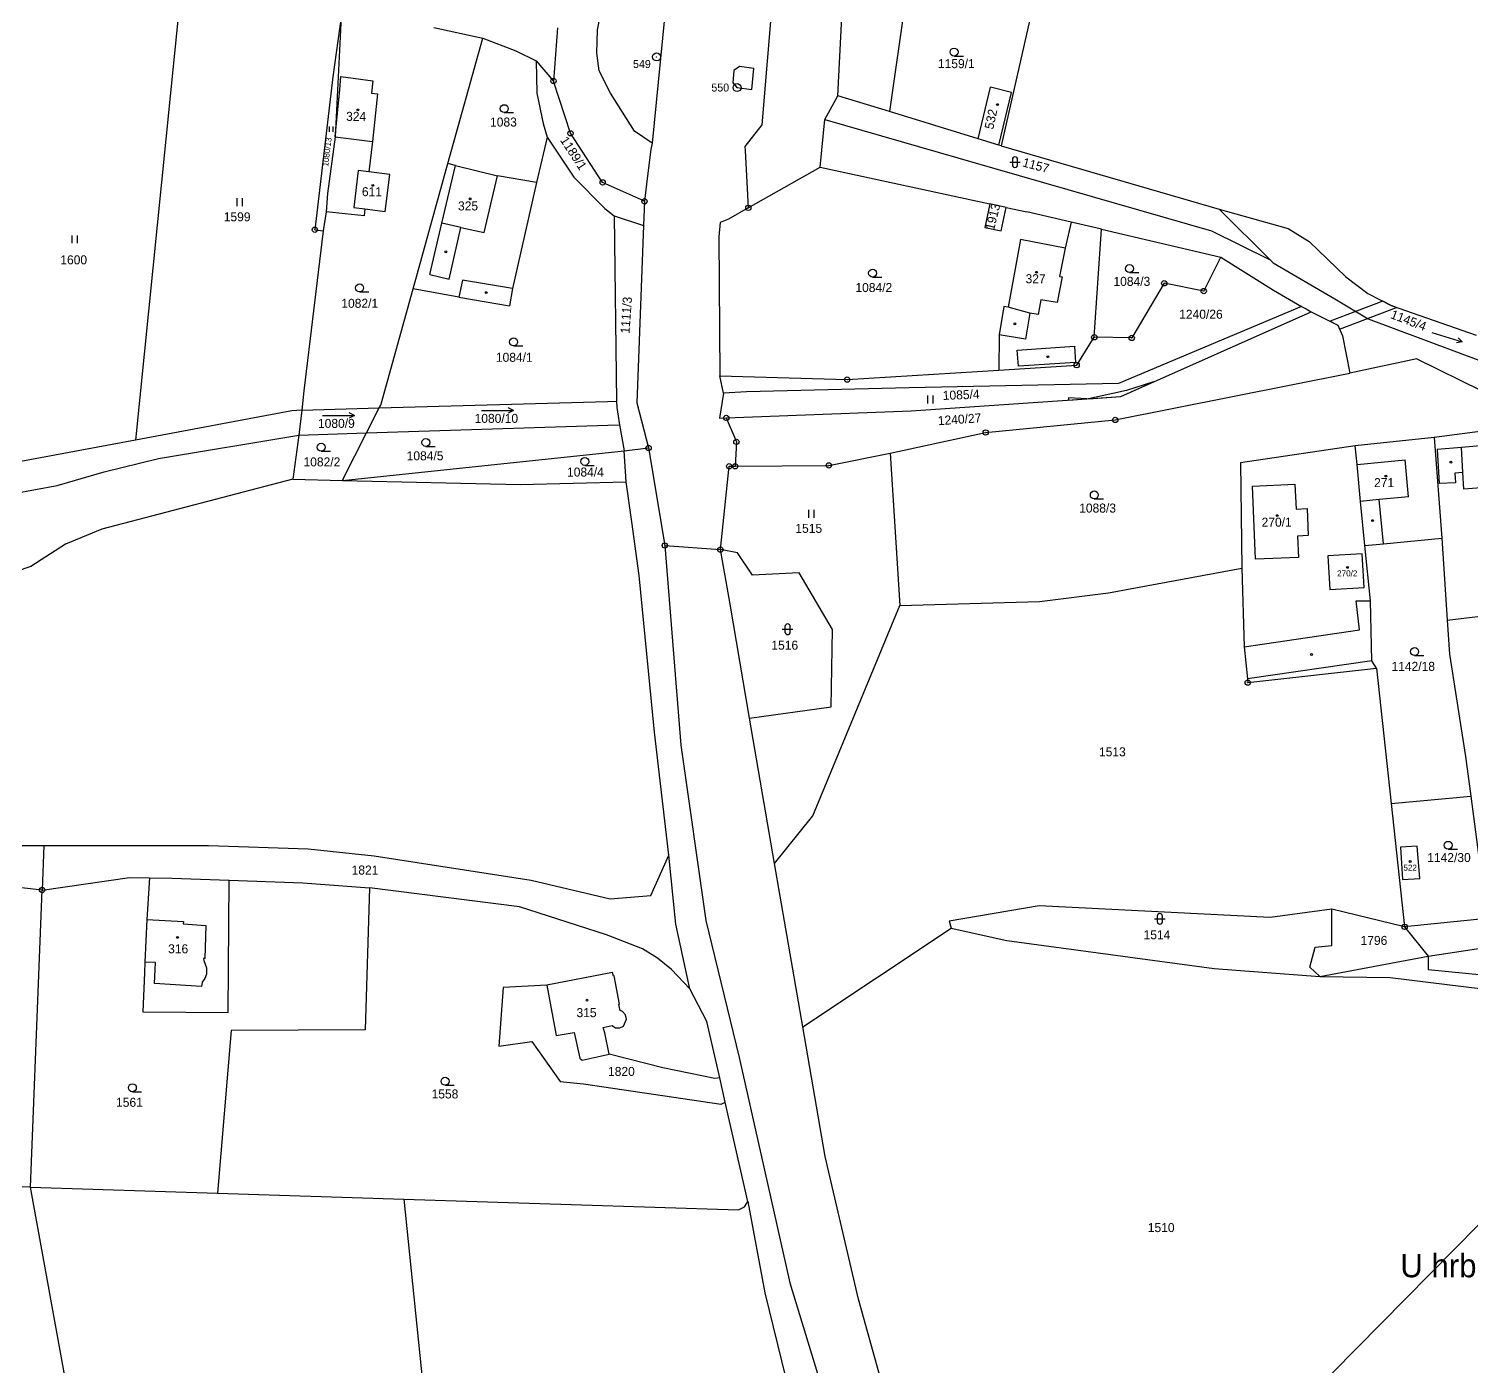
# Model space of a CAD drawing. Extents: x -820725 to -814908, y -1038210 to -1035296.
# Drawn here: x -818620.6 to -818348.2, y -1037106.1 to -1036853.6 of the extents above; entities that cross this region are included whole.
import ezdxf
from ezdxf.enums import TextEntityAlignment as Align

# ---------------------------------------------------------------- set-up
doc = ezdxf.new("R2010")
doc.units = 0
doc.header["$MEASUREMENT"] = 0
doc.linetypes.add('0_051C', pattern=[0])
for name, color, linetype in [('1009', 1, 'CONTINUOUS'), ('101', 1, 'CONTINUOUS'), ('1016', 1, 'CONTINUOUS'), ('105', 1, 'CONTINUOUS'), ('18', 1, 'CONTINUOUS'), ('21800', 1, 'CONTINUOUS'), ('21900', 1, 'CONTINUOUS'), ('23700', 1, 'CONTINUOUS'), ('304', 1, 'CONTINUOUS'), ('306', 1, 'CONTINUOUS'), ('316', 1, 'CONTINUOUS'), ('402', 1, 'CONTINUOUS'), ('404', 1, 'CONTINUOUS'), ('802', 1, 'CONTINUOUS')]:
    doc.layers.add(name, color=color, linetype=linetype)

# ---------------------------------------------------------------- blocks, each defined once
blk = doc.blocks.new('4_02$0')
at = {"layer": '404', "color": 255, "linetype": 'Continuous'}
blk.add_circle((-0.01, 0), 0.175, dxfattribs=at)
blk = doc.blocks.new('3_16$4')
at = {"layer": '316', "color": 255, "linetype": 'Continuous'}
for p, q in [((-1, 1), (1, 1)), ((-0.5, 1.5), (-0.5, 0.5)), ((0.5, 0.5), (0.5, 1.5))]:
    blk.add_line(p, q, dxfattribs=at)
for centre, start, end in [((0, 1.5), 0, 180), ((0, 0.5), 180, 359.9879)]:
    blk.add_arc(centre, 0.5, start, end, dxfattribs=at)
blk = doc.blocks.new('3_04$3')
at = {"layer": '304', "color": 255, "linetype": 'Continuous'}
blk.add_line((0.01, 0), (1.76, 0), dxfattribs=at)
blk.add_circle((0.01, 0.75), 0.75, dxfattribs=at)
blk = doc.blocks.new('3_06$2')
at = {"layer": '306', "color": 255, "linetype": 'Continuous'}
for p, q in [((-0.51, 0), (-0.51, 1.5)), ((0.49, 0), (0.49, 1.5))]:
    blk.add_line(p, q, dxfattribs=at)
blk = doc.blocks.new('8_02$6')
at = {"layer": '802', "color": 255, "linetype": 'Continuous'}
for p, q in [((3.02, -0.01), (2.04, 0.49)), ((-2.98, -0.01), (3.02, -0.01)), ((3.02, -0.01), (2.04, -0.51))]:
    blk.add_line(p, q, dxfattribs=at)
blk = doc.blocks.new('1_01$12')
at = {"layer": '101', "color": 3, "linetype": 'Continuous'}
for radius in [0.75, 0.03]:
    blk.add_circle((0, 0), radius, dxfattribs=at)
blk = doc.blocks.new('1_05$13')
at = {"layer": '105', "color": 3, "linetype": 'Continuous'}
for radius in [0.5, 0.0303]:
    blk.add_circle((0, 0), radius, dxfattribs=at)

msp = doc.modelspace()

# ---------------------------------------------------------------- linework, layer by layer
at = {"layer": '21800', "color": 255, "linetype": 'Continuous'}
for p, q in [((-818487.5, -1036861.42), (-818487.67, -1036863.78)), ((-818486.44, -1036860.68), (-818487.5, -1036861.42)), ((-818483.73, -1036861.08), (-818486.44, -1036860.68)), ((-818484.09, -1036865.01), (-818483.73, -1036861.08)), ((-818487.67, -1036863.78), (-818486.92, -1036864.64)), ((-818486.92, -1036864.64), (-818484.09, -1036865.01)), ((-818562.8, -1036873.96), (-818555.73, -1036874.86)), ((-818542.63, -1036890.26), (-818540.08, -1036879.39)), ((-818534.67, -1036892.05), (-818532.09, -1036881.35)), ((-818544.91, -1036899.99), (-818542.63, -1036890.26)), ((-818539.03, -1036891.06), (-818542.63, -1036890.26)), ((-818541.27, -1036900.83), (-818539.03, -1036891.06)), ((-818539.03, -1036891.06), (-818534.67, -1036892.05)), ((-818424.91, -1036894.96), (-818425.97, -1036900.31)), ((-818544.91, -1036899.99), (-818541.27, -1036900.83)), ((-818538.76, -1036901.03), (-818539.41, -1036904.24)), ((-818529.3, -1036902.6), (-818538.76, -1036901.03)), ((-818425.48, -1036900.41), (-818426.44, -1036905.24)), ((-818425.97, -1036900.31), (-818425.48, -1036900.41)), ((-818429.52, -1036904.73), (-818429.99, -1036907.52)), ((-818426.44, -1036905.24), (-818429.52, -1036904.73)), ((-818431.57, -1036907.24), (-818435.66, -1036906.14)), ((-818431.57, -1036907.24), (-818432.42, -1036912.19)), ((-818429.99, -1036907.52), (-818431.57, -1036907.24)), ((-818432.42, -1036912.19), (-818437.39, -1036911.35)), ((-818433.95, -1036914.23), (-818423.16, -1036913.48)), ((-818423.16, -1036913.48), (-818422.95, -1036916.55)), ((-818433.74, -1036917.3), (-818433.95, -1036914.23)), ((-818422.95, -1036916.55), (-818433.74, -1036917.3)), ((-818350.08, -1036932.61), (-818354.64, -1036933.03)), ((-818339.83, -1036931.69), (-818350.08, -1036932.61)), ((-818349.82, -1036937.38), (-818350.08, -1036932.61)), ((-818369.79, -1036935.84), (-818360.7, -1036934.96)), ((-818360.1, -1036941.92), (-818360.7, -1036934.96)), ((-818354.64, -1036933.03), (-818354.29, -1036939.45)), ((-818349.82, -1036937.38), (-818351.34, -1036937.49)), ((-818351.34, -1036937.49), (-818351.22, -1036939.3)), ((-818349.6, -1036940.47), (-818349.82, -1036937.38)), ((-818389.56, -1036939.94), (-818381.52, -1036939.54)), ((-818389, -1036953.73), (-818389.56, -1036939.94)), ((-818381.52, -1036939.54), (-818381.29, -1036944.26)), ((-818351.22, -1036939.3), (-818354.29, -1036939.45)), ((-818339.13, -1036939.67), (-818349.6, -1036940.47)), ((-818365.6, -1036942.45), (-818369.14, -1036942.86)), ((-818360.1, -1036941.92), (-818365.6, -1036942.45)), ((-818364.78, -1036950.81), (-818365.6, -1036942.45)), ((-818381.29, -1036944.26), (-818379.21, -1036944.16)), ((-818379.21, -1036944.16), (-818379.01, -1036949.25)), ((-818379.01, -1036949.25), (-818381.05, -1036949.35)), ((-818381.05, -1036949.35), (-818380.85, -1036953.43)), ((-818380.85, -1036953.43), (-818389, -1036953.73)), ((-818369.94, -1036961.6), (-818367.24, -1036961.6)), ((-818369.3, -1036967.07), (-818369.94, -1036961.6)), ((-818391.09, -1036970.29), (-818369.3, -1036967.07)), ((-818366.99, -1036972.91), (-818390.5, -1036976.33))]:
    msp.add_line(p, q, dxfattribs=at)
msp.add_lwpolyline([(-818598.37, -1037021.74), (-818591.44, -1037022.14), (-818591.47, -1037022.6), (-818587.21, -1037022.88), (-818587.38, -1037029.13), (-818587.63, -1037029.12), (-818587.6, -1037029.52), (-818587.05, -1037030.88), (-818587.05, -1037032.09), (-818587.41, -1037032.93), (-818587.88, -1037033.59), (-818588, -1037034.43), (-818596.91, -1037033.87), (-818596.73, -1037029.89), (-818598.72, -1037029.82)], dxfattribs=at)
at = {"layer": '21900', "color": 3, "linetype": 'Continuous'}
for p, q in [((-818478.48, -1036827.65), (-818482.22, -1036871.7)), ((-818498.42, -1036829.48), (-818502.92, -1036875.13)), ((-818467.85, -1036866.25), (-818465.94, -1036829.4)), ((-818452.91, -1036833.18), (-818458.11, -1036869.21)), ((-818428.99, -1036840.39), (-818437, -1036875.66)), ((-818592.32, -1036850.07), (-818600.5, -1036931.23)), ((-818513.24, -1036853.74), (-818512.22, -1036848.62)), ((-818561.65, -1036851.33), (-818563.23, -1036862.62)), ((-818561.65, -1036851.33), (-818562.8, -1036873.96)), ((-818544.16, -1036853.34), (-818534.92, -1036855.3)), ((-818520.81, -1036853.4), (-818521.55, -1036863.42)), ((-818513.38, -1036858.19), (-818513.24, -1036853.74)), ((-818541.51, -1036879.02), (-818534.92, -1036855.3)), ((-818534.92, -1036855.3), (-818528.63, -1036857.73)), ((-818528.63, -1036857.73), (-818524.85, -1036859.61)), ((-818512.95, -1036861.52), (-818513.38, -1036858.19)), ((-818524.85, -1036859.61), (-818524.71, -1036865.72)), ((-818524.85, -1036859.61), (-818521.55, -1036863.42)), ((-818510.79, -1036865.69), (-818512.95, -1036861.52)), ((-818563.23, -1036862.62), (-818566.61, -1036891.51)), ((-818561.89, -1036865.03), (-818561.7, -1036862.6)), ((-818561.7, -1036862.6), (-818555.65, -1036863.38)), ((-818555.65, -1036863.38), (-818555.92, -1036865.71)), ((-818518.34, -1036873.3), (-818521.55, -1036863.42)), ((-818441.37, -1036874.33), (-818439.01, -1036864.6)), ((-818435.03, -1036865.57), (-818439.01, -1036864.6)), ((-818562.8, -1036873.96), (-818561.89, -1036865.03)), ((-818555.92, -1036865.71), (-818554.8, -1036865.84)), ((-818554.8, -1036865.84), (-818555.73, -1036874.86)), ((-818524.71, -1036865.72), (-818523.49, -1036871.43)), ((-818506.26, -1036872.89), (-818510.79, -1036865.69)), ((-818470.28, -1036870.71), (-818467.85, -1036866.25)), ((-818458.11, -1036869.21), (-818467.85, -1036866.25)), ((-818437.44, -1036875.53), (-818435.03, -1036865.57)), ((-818441.37, -1036874.33), (-818458.11, -1036869.21)), ((-818523.49, -1036871.43), (-818522.77, -1036874)), ((-818482.22, -1036871.7), (-818485.42, -1036875.78)), ((-818471.18, -1036879.7), (-818470.28, -1036870.71)), ((-818470.28, -1036870.71), (-818438.18, -1036879.95)), ((-818562.8, -1036873.96), (-818564.21, -1036884.67)), ((-818555.73, -1036874.86), (-818556.42, -1036880.57)), ((-818522.77, -1036874), (-818524.73, -1036882.6)), ((-818522.77, -1036874), (-818517.72, -1036881.56)), ((-818512.26, -1036882.57), (-818518.34, -1036873.3)), ((-818502.92, -1036875.13), (-818506.26, -1036872.89)), ((-818502.92, -1036875.13), (-818503.19, -1036876.37)), ((-818437.44, -1036875.53), (-818441.37, -1036874.33)), ((-818437, -1036875.66), (-818437.44, -1036875.53)), ((-818503.19, -1036876.37), (-818503.85, -1036881.82)), ((-818485.42, -1036875.78), (-818485.37, -1036876.57)), ((-818485.37, -1036876.57), (-818485.03, -1036882.52)), ((-818437, -1036875.66), (-818395.8, -1036887.65)), ((-818558.41, -1036880.32), (-818559.26, -1036887.3)), ((-818556.42, -1036880.57), (-818558.41, -1036880.32)), ((-818552.43, -1036881.07), (-818556.42, -1036880.57)), ((-818548.07, -1036902.66), (-818541.51, -1036879.02)), ((-818540.08, -1036879.39), (-818541.51, -1036879.02)), ((-818540.08, -1036879.39), (-818532.09, -1036881.35)), ((-818484.75, -1036887.37), (-818471.18, -1036879.7)), ((-818471.18, -1036879.7), (-818439.13, -1036886.64)), ((-818438.18, -1036879.95), (-818397.28, -1036891.7)), ((-818553.31, -1036888.08), (-818552.43, -1036881.07)), ((-818524.73, -1036882.6), (-818532.09, -1036881.35)), ((-818524.73, -1036882.6), (-818529.3, -1036902.6)), ((-818517.72, -1036881.56), (-818511.84, -1036887.48)), ((-818504.37, -1036886.13), (-818512.26, -1036882.57)), ((-818503.85, -1036881.82), (-818504.37, -1036886.13)), ((-818485.03, -1036882.52), (-818484.75, -1036887.37)), ((-818564.21, -1036884.67), (-818564.49, -1036888.15)), ((-818504.37, -1036886.13), (-818504.54, -1036890.72)), ((-818564.49, -1036888.15), (-818565.06, -1036891.72)), ((-818557.33, -1036888.9), (-818564.49, -1036888.15)), ((-818559.26, -1036887.3), (-818557.2, -1036887.57)), ((-818557.2, -1036887.57), (-818557.33, -1036888.9)), ((-818557.2, -1036887.57), (-818553.31, -1036888.08)), ((-818511.84, -1036887.48), (-818510.1, -1036888.9)), ((-818510.1, -1036888.9), (-818509.63, -1036923.9)), ((-818510.1, -1036888.9), (-818504.54, -1036890.72)), ((-818484.75, -1036887.37), (-818488.47, -1036889.49)), ((-818439.13, -1036886.64), (-818440.09, -1036891.07)), ((-818436.07, -1036887.31), (-818439.13, -1036886.64)), ((-818437.02, -1036891.73), (-818436.07, -1036887.31)), ((-818436.07, -1036887.31), (-818432.18, -1036888.15)), ((-818423.8, -1036890.09), (-818432.18, -1036888.15)), ((-818395.8, -1036887.65), (-818382.8, -1036891.28)), ((-818386.22, -1036897.19), (-818395.8, -1036887.65)), ((-818565.06, -1036891.72), (-818568.67, -1036921.95)), ((-818566.61, -1036891.51), (-818565.06, -1036891.72)), ((-818504.54, -1036890.72), (-818505.82, -1036924.19)), ((-818490.09, -1036890.14), (-818490.35, -1036892.83)), ((-818488.47, -1036889.49), (-818490.09, -1036890.14)), ((-818440.09, -1036891.07), (-818437.02, -1036891.73)), ((-818423.8, -1036890.09), (-818424.91, -1036894.96)), ((-818418.05, -1036891.43), (-818423.8, -1036890.09)), ((-818419.41, -1036911.81), (-818418.05, -1036891.43)), ((-818418.05, -1036891.43), (-818395.5, -1036896.68)), ((-818397.28, -1036891.7), (-818386.22, -1036897.19)), ((-818382.8, -1036891.28), (-818378.86, -1036893.7)), ((-818490.35, -1036892.83), (-818490.15, -1036919.08)), ((-818433.32, -1036893.34), (-818435.66, -1036906.14)), ((-818424.91, -1036894.96), (-818433.32, -1036893.34)), ((-818378.86, -1036893.7), (-818371.93, -1036900.39)), ((-818398.74, -1036903.09), (-818395.5, -1036896.68)), ((-818395.5, -1036896.68), (-818385.56, -1036902.92)), ((-818386.22, -1036897.19), (-818385.62, -1036897.75)), ((-818385.62, -1036897.75), (-818373.99, -1036904.54)), ((-818554.18, -1036924.66), (-818548.07, -1036902.66)), ((-818539.41, -1036904.24), (-818548.07, -1036902.66)), ((-818529.3, -1036902.6), (-818529.88, -1036905.85)), ((-818406.2, -1036901.61), (-818412.34, -1036911.94)), ((-818398.74, -1036903.09), (-818406.2, -1036901.61)), ((-818371.93, -1036900.39), (-818367.73, -1036903.52)), ((-818539.41, -1036904.24), (-818529.88, -1036905.85)), ((-818385.56, -1036902.92), (-818380.29, -1036906.01)), ((-818373.99, -1036904.54), (-818367.68, -1036908.34)), ((-818367.73, -1036903.52), (-818363.37, -1036905.83)), ((-818436.47, -1036906), (-818437.39, -1036911.35)), ((-818435.66, -1036906.14), (-818436.47, -1036906)), ((-818380.29, -1036906.01), (-818414.84, -1036920.57)), ((-818414.43, -1036922.99), (-818378.43, -1036907.02)), ((-818380.29, -1036906.01), (-818379.4, -1036906.47)), ((-818379.4, -1036906.47), (-818378.43, -1036907.02)), ((-818378.43, -1036907.02), (-818373.45, -1036909.5)), ((-818363.37, -1036905.83), (-818347.3, -1036911.4)), ((-818373.45, -1036909.5), (-818372.56, -1036911.53)), ((-818367.68, -1036908.34), (-818346.27, -1036916.35)), ((-818437.39, -1036911.35), (-818437.42, -1036918)), ((-818422.74, -1036917.08), (-818419.41, -1036911.81)), ((-818412.34, -1036911.94), (-818419.41, -1036911.81)), ((-818372.56, -1036911.53), (-818371.16, -1036918.59)), ((-818358.52, -1036915.86), (-818371.16, -1036918.59)), ((-818358.52, -1036915.86), (-818334.23, -1036927.86)), ((-818489.45, -1036922.36), (-818490.15, -1036919.08)), ((-818490.15, -1036919.08), (-818466.08, -1036919.81)), ((-818466.08, -1036919.81), (-818437.42, -1036918)), ((-818437.42, -1036918), (-818422.74, -1036917.08)), ((-818415.45, -1036927.43), (-818371.16, -1036918.59)), ((-818454.39, -1036921.35), (-818485.09, -1036922.09)), ((-818414.84, -1036920.57), (-818454.39, -1036921.35)), ((-818568.67, -1036921.95), (-818569.08, -1036925.58)), ((-818554.44, -1036925.17), (-818511.35, -1036923.95)), ((-818511.35, -1036923.95), (-818509.63, -1036923.9)), ((-818509.63, -1036923.9), (-818509.61, -1036925.07)), ((-818505.82, -1036924.19), (-818503.58, -1036932.72)), ((-818489.45, -1036922.36), (-818490.2, -1036927.09)), ((-818485.09, -1036922.09), (-818489.45, -1036922.36)), ((-818454.02, -1036925.72), (-818414.43, -1036922.99)), ((-818570.95, -1036925.71), (-818600.5, -1036931.23)), ((-818569.08, -1036925.58), (-818570.95, -1036925.71)), ((-818569.08, -1036925.58), (-818569.62, -1036930.3)), ((-818569.08, -1036925.58), (-818554.44, -1036925.17)), ((-818556.84, -1036929.89), (-818554.44, -1036925.17)), ((-818554.44, -1036925.17), (-818554.18, -1036924.66)), ((-818509.61, -1036925.07), (-818509.05, -1036928.35)), ((-818490.2, -1036927.09), (-818488.92, -1036927.04)), ((-818488.92, -1036927.04), (-818454.02, -1036925.72)), ((-818488.92, -1036927.04), (-818487, -1036931.57)), ((-818569.62, -1036930.3), (-818556.84, -1036929.89)), ((-818561.25, -1036938.54), (-818556.84, -1036929.89)), ((-818556.84, -1036929.89), (-818511.28, -1036928.42)), ((-818511.28, -1036928.42), (-818509.05, -1036928.35)), ((-818509.05, -1036928.35), (-818508.22, -1036933.24)), ((-818457.96, -1036933.7), (-818439.93, -1036929.8)), ((-818439.93, -1036929.8), (-818415.45, -1036927.43)), ((-818335.64, -1036928.16), (-818355.2, -1036930.75)), ((-818600.5, -1036931.23), (-818631.96, -1036937.11)), ((-818569.62, -1036930.3), (-818570.77, -1036938.63)), ((-818508.22, -1036933.24), (-818503.58, -1036932.72)), ((-818503.58, -1036932.72), (-818500.53, -1036951.14)), ((-818487, -1036931.57), (-818487.23, -1036936.17)), ((-818370.12, -1036932.33), (-818391.82, -1036935.54)), ((-818355.2, -1036930.75), (-818370.12, -1036932.33)), ((-818369.79, -1036935.84), (-818370.12, -1036932.33)), ((-818355.2, -1036930.75), (-818353.81, -1036949.78)), ((-818561.41, -1036938.85), (-818508.22, -1036933.24)), ((-818507.81, -1036939.1), (-818508.22, -1036933.24)), ((-818469.55, -1036936.01), (-818457.96, -1036933.7)), ((-818457.96, -1036933.7), (-818456.16, -1036962.48)), ((-818490.03, -1036951.92), (-818488.36, -1036936.18)), ((-818488.36, -1036936.18), (-818487.23, -1036936.17)), ((-818487.23, -1036936.17), (-818469.55, -1036936.01)), ((-818391.82, -1036935.54), (-818391.52, -1036955.43)), ((-818369.14, -1036942.86), (-818369.79, -1036935.84)), ((-818570.77, -1036938.63), (-818561.41, -1036938.85)), ((-818561.25, -1036938.54), (-818561.41, -1036938.85)), ((-818561.41, -1036938.85), (-818527.85, -1036939.63)), ((-818527.85, -1036939.63), (-818507.81, -1036939.1)), ((-818506.77, -1036946.68), (-818507.81, -1036939.1)), ((-818368.3, -1036951.15), (-818369.14, -1036942.86)), ((-818500.53, -1036951.14), (-818490.03, -1036951.92)), ((-818368.3, -1036951.15), (-818364.78, -1036950.81)), ((-818367.24, -1036961.6), (-818368.3, -1036951.15)), ((-818364.78, -1036950.81), (-818353.81, -1036949.78)), ((-818353.81, -1036949.78), (-818352.76, -1036965.27)), ((-818368.81, -1036952.69), (-818375.32, -1036953.06)), ((-818375.32, -1036953.06), (-818374.93, -1036959.44)), ((-818368.42, -1036959.08), (-818368.81, -1036952.69)), ((-818416.73, -1036960.1), (-818391.52, -1036955.43)), ((-818391.52, -1036955.43), (-818391.09, -1036970.29)), ((-818374.93, -1036959.44), (-818368.42, -1036959.08)), ((-818456.16, -1036962.48), (-818429.79, -1036961.72)), ((-818429.79, -1036961.72), (-818416.73, -1036960.1)), ((-818366.99, -1036972.91), (-818367.24, -1036961.6)), ((-818352.76, -1036965.27), (-818331.82, -1036962.63)), ((-818352.76, -1036965.27), (-818352.31, -1036971.63)), ((-818391.09, -1036970.29), (-818390.5, -1036976.33)), ((-818366.13, -1036974.33), (-818366.99, -1036972.91)), ((-818352.31, -1036971.63), (-818349.31, -1036991)), ((-818390.5, -1036976.33), (-818390.43, -1036977.03)), ((-818390.43, -1036977.03), (-818366.13, -1036974.33)), ((-818366.13, -1036974.33), (-818363.34, -1036999.85)), ((-818479.81, -1037011.21), (-818484.5, -1036983.75)), ((-818349.31, -1036991), (-818348.32, -1036998.47)), ((-818363.34, -1036999.85), (-818348.32, -1036998.47)), ((-818363.34, -1036999.85), (-818360.8, -1037023.15)), ((-818348.32, -1036998.47), (-818345.26, -1037021.58)), ((-818617.81, -1037007.81), (-818618.13, -1037016.21)), ((-818358.42, -1037007.95), (-818361.56, -1037008.1)), ((-818361.56, -1037008.1), (-818361.18, -1037014.24)), ((-818357.93, -1037014.04), (-818358.42, -1037007.95)), ((-818618.13, -1037016.21), (-818676.06, -1037009.93)), ((-818474.48, -1037042.06), (-818479.81, -1037011.21)), ((-818597.82, -1037013.88), (-818598.37, -1037021.74)), ((-818361.18, -1037014.24), (-818357.93, -1037014.04)), ((-818620.3, -1037072.3), (-818618.13, -1037016.21)), ((-818360.8, -1037023.15), (-818374.56, -1037019.8)), ((-818598.37, -1037021.74), (-818598.72, -1037029.82)), ((-818345.26, -1037021.58), (-818360.8, -1037023.15)), ((-818474.48, -1037042.06), (-818446.44, -1037023.39)), ((-818360.8, -1037023.15), (-818356.35, -1037028.7)), ((-818356.35, -1037028.7), (-818336.45, -1037025.7)), ((-818376.8, -1037032.52), (-818356.35, -1037028.7)), ((-818356.35, -1037028.7), (-818356.34, -1037031.21)), ((-818356.34, -1037031.21), (-818295.1, -1037037.32)), ((-818307.63, -1037039.6), (-818439.5, -1037173.34)), ((-818489.1, -1037056.29), (-818490.15, -1037051.68)), ((-818484.85, -1037075), (-818489.1, -1037056.29)), ((-818620.3, -1037072.3), (-818680.95, -1037070.92)), ((-818620.3, -1037072.3), (-818585.03, -1037073.44)), ((-818585.03, -1037073.44), (-818549.84, -1037074.57)), ((-818549.84, -1037074.57), (-818537.94, -1037190.58))]:
    msp.add_line(p, q, dxfattribs=at)
for points in [[(-818712.67, -1036914.27), (-818661.98, -1036942.82), (-818656.43, -1036944.15), (-818647.61, -1036944.16), (-818635.81, -1036943.61), (-818615.26, -1036939.83), (-818606.43, -1036937.21), (-818596.12, -1036934.73), (-818569.62, -1036930.3)], [(-818570.77, -1036938.63), (-818606.85, -1036948.08), (-818613.73, -1036950.88), (-818620.23, -1036955.08), (-818636.96, -1036960.75), (-818671.37, -1036956.83), (-818685.2, -1036950.64), (-818732.45, -1036921.57)], [(-818499.77, -1037009.64), (-818502.44, -1036986.41), (-818505.37, -1036956.79), (-818506.77, -1036946.68)], [(-818500.53, -1036951.14), (-818497.51, -1036988.87), (-818492.77, -1037021.97), (-818486.45, -1037047.85), (-818476.92, -1037090.39), (-818458.91, -1037149.36), (-818456.22, -1037156.53), (-818430.82, -1037216.97), (-818414.48, -1037251.55), (-818404.58, -1037275.13)], [(-818484.5, -1036983.75), (-818488.15, -1036962.21), (-818490.03, -1036951.92)], [(-818484.5, -1036983.75), (-818469.12, -1036981.62), (-818468.85, -1036966.98), (-818475.13, -1036956.28), (-818483.97, -1036956.71), (-818486.82, -1036952.51), (-818490.03, -1036951.92)], [(-818479.81, -1037011.21), (-818472.58, -1037002.18), (-818456.16, -1036962.48)], [(-818761.54, -1036994.61), (-818639.16, -1037007.82), (-818617.81, -1037007.81)], [(-818617.81, -1037007.81), (-818586.72, -1037007.79), (-818567.86, -1037008.45), (-818555.43, -1037009.73), (-818525.78, -1037014.31), (-818510.85, -1037017.86), (-818503.14, -1037017.23), (-818499.77, -1037009.64)], [(-818495.79, -1037034.83), (-818498.45, -1037022.65), (-818499.77, -1037009.64)], [(-818618.13, -1037016.21), (-818601.62, -1037013.81), (-818597.82, -1037013.88)], [(-818598.72, -1037029.82), (-818598.8, -1037031.81), (-818599.08, -1037039.2), (-818582.97, -1037039.33), (-818582.77, -1037014.34)], [(-818597.82, -1037013.88), (-818593.61, -1037013.96), (-818582.77, -1037014.34)], [(-818582.77, -1037014.34), (-818568.88, -1037014.83), (-818556.31, -1037015.77)], [(-818556.31, -1037015.77), (-818557.14, -1037042.63), (-818582.43, -1037042.74), (-818585.03, -1037073.44)], [(-818495.79, -1037034.83), (-818499.28, -1037031.19), (-818501.91, -1037029.06), (-818504.76, -1037027.31), (-818511.55, -1037024.67), (-818527.99, -1037019.4), (-818556.31, -1037015.77)], [(-818374.56, -1037019.8), (-818386.2, -1037021.41), (-818429.8, -1037019.16), (-818446.84, -1037022.09), (-818446.44, -1037023.39)], [(-818376.8, -1037032.52), (-818378.72, -1037030.76), (-818377.71, -1037027.01), (-818374.56, -1037026.68), (-818374.56, -1037019.8)], [(-818446.44, -1037023.39), (-818435.95, -1037025.74), (-818396.79, -1037031), (-818376.8, -1037032.52)], [(-818511.03, -1037047.23), (-818511.88, -1037043.15), (-818512.18, -1037042.16), (-818510.49, -1037041.79), (-818509.86, -1037042.22), (-818509.03, -1037042.22), (-818508.32, -1037041.92), (-818507.75, -1037040.62), (-818507.94, -1037039.75), (-818508.49, -1037039.14), (-818508.95, -1037038.95), (-818509.23, -1037037.8), (-818509.05, -1037037.76), (-818510.07, -1037032.41), (-818510.23, -1037032.44), (-818510.39, -1037031.77), (-818522.83, -1037034.2)], [(-818376.8, -1037032.52), (-818363.56, -1037032.73), (-818307.63, -1037039.6)], [(-818522.83, -1037034.2), (-818531.07, -1037034.59), (-818531.87, -1037045.71), (-818525.62, -1037044.8), (-818520.28, -1037052.33), (-818515.87, -1037052.83), (-818489.87, -1037056.67), (-818489.1, -1037056.29)], [(-818522.83, -1037034.2), (-818521.07, -1037043.66), (-818517.62, -1037043.08), (-818516.58, -1037047.94), (-818516.11, -1037048.36), (-818511.03, -1037047.23)], [(-818490.15, -1037051.68), (-818492.57, -1037041.06), (-818495.79, -1037034.83)], [(-818439.5, -1037173.34), (-818452.97, -1037132.79), (-818463.93, -1037093.49), (-818470.24, -1037066.55), (-818474.48, -1037042.06)], [(-818490.15, -1037051.68), (-818491.06, -1037051.81), (-818500.91, -1037049.77), (-818511.03, -1037047.23)], [(-818576.84, -1037311.44), (-818598.57, -1037191.87), (-818620.3, -1037072.3)], [(-818549.84, -1037074.57), (-818486.6, -1037076.6), (-818485.45, -1037076), (-818484.85, -1037075)], [(-818484.85, -1037075), (-818481.62, -1037092.25), (-818476.11, -1037114.9), (-818465.54, -1037151.61), (-818462.73, -1037159.12), (-818450.64, -1037186.64)]]:
    msp.add_lwpolyline(points, dxfattribs=at)
at = {"layer": '23700', "color": 255, "linetype": '0_051C'}
for points in [[(-818374.85, -1036908.8), (-818373.45, -1036909.5), (-818373.11, -1036910.28), (-818362.37, -1036906.17), (-818363.37, -1036905.83), (-818364.93, -1036905), (-818374.85, -1036908.8)], [(-818420.52, -1036923.41), (-818414.43, -1036922.99), (-818408.25, -1036920.25), (-818413.33, -1036921.85), (-818420.52, -1036923.41)], [(-818420.83, -1036923.43), (-818424.26, -1036923.26), (-818424.28, -1036923.67), (-818420.83, -1036923.43)]]:
    msp.add_lwpolyline(points, close=True, dxfattribs=at)

# ---------------------------------------------------------------- block references
at = {"layer": '101', "color": 0, "linetype": 'ByBlock'}
for p in [(-818502.08, -1036858.86), (-818486.88, -1036864.66)]:
    msp.add_blockref('1_01$12', p, dxfattribs=at)
at = {"layer": '105', "color": 0, "linetype": 'ByBlock'}
for p in [(-818521.55, -1036863.42), (-818518.34, -1036873.3), (-818512.26, -1036882.57), (-818504.37, -1036886.13), (-818484.75, -1036887.37), (-818566.61, -1036891.51), (-818406.2, -1036901.61), (-818398.74, -1036903.09), (-818419.41, -1036911.81), (-818412.34, -1036911.94), (-818422.74, -1036917.08), (-818466.08, -1036919.81), (-818488.92, -1036927.04), (-818415.45, -1036927.43), (-818439.93, -1036929.8), (-818503.58, -1036932.72), (-818487, -1036931.57), (-818488.36, -1036936.18), (-818487.23, -1036936.17), (-818469.55, -1036936.01), (-818500.53, -1036951.14), (-818490.03, -1036951.92), (-818390.43, -1036977.03), (-818618.13, -1037016.21), (-818360.8, -1037023.15)]:
    msp.add_blockref('1_05$13', p, dxfattribs=at)
at = {"layer": '304', "color": 0, "linetype": 'ByBlock'}
for p in [(-818445.9, -1036858.71), (-818530.85, -1036869.39), (-818461.29, -1036900.46), (-818412.77, -1036899.6), (-818558.17, -1036903.25), (-818529.09, -1036913.44), (-818565.43, -1036933.33), (-818545.66, -1036932.44), (-818515.64, -1036936.02), (-818419.42, -1036942.33), (-818358.94, -1036971.92), (-818352.59, -1037008.51), (-818542.04, -1037053.07), (-818601.09, -1037054.29)]:
    msp.add_blockref('3_04$3', p, dxfattribs=at)
at = {"layer": '306', "color": 0, "linetype": 'ByBlock', "xscale": 0.67, "yscale": 0.67, "zscale": 0.67}
msp.add_blockref('3_06$2', (-818563.51, -1036873.02), dxfattribs=at)
at = {"layer": '306', "color": 0, "linetype": 'ByBlock'}
for p in [(-818580.75, -1036887.07), (-818611.92, -1036894.07), (-818450.33, -1036924.3), (-818472.8, -1036945.9)]:
    msp.add_blockref('3_06$2', p, dxfattribs=at)
at = {"layer": '316', "color": 0, "linetype": 'ByBlock'}
for p in [(-818434.39, -1036879.75), (-818477.33, -1036967.96), (-818407.04, -1037022.65)]:
    msp.add_blockref('3_16$4', p, dxfattribs=at)
at = {"layer": '402', "color": 0, "linetype": 'ByBlock'}
for p in [(-818541.86, -1036895.69), (-818534.23, -1036903.38), (-818434.39, -1036909.27), (-818428.18, -1036915.49), (-818352.05, -1036935.41), (-818366.88, -1036946.44), (-818378.38, -1036971.71)]:
    msp.add_blockref('4_02$0', p, dxfattribs=at)
at = {"layer": '404', "color": 0, "linetype": 'ByBlock'}
for p in [(-818558.5, -1036868.89), (-818437.69, -1036867.88), (-818555.64, -1036883.13), (-818537.3, -1036885.66), (-818430.32, -1036899.54), (-818364.33, -1036938.02), (-818384.84, -1036945.5), (-818371.61, -1036955.27), (-818359.75, -1037010.81), (-818592.53, -1037025.14), (-818515.21, -1037036.99)]:
    msp.add_blockref('4_02$0', p, dxfattribs=at)
at = {"layer": '802', "color": 0, "linetype": 'ByBlock', "rotation": 343.0000000000001}
msp.add_blockref('8_02$6', (-818352.81, -1036911.77), dxfattribs=at)
at = {"layer": '802', "color": 0, "linetype": 'ByBlock'}
for p in [(-818562.16, -1036926.57), (-818532.14, -1036925.64)]:
    msp.add_blockref('8_02$6', p, dxfattribs=at)

# ---------------------------------------------------------------- texts
at = {"layer": '1009', "color": 255, "linetype": 'Continuous'}
msp.add_text('U hrbitova', height=4.4, dxfattribs=at).set_placement((-818361.62, -1037090.66), align=Align.BOTTOM_LEFT)
at = {"layer": '1016', "color": 174, "linetype": 'Continuous'}
for s, p in [('549', (-818503.18, -1036860.21)), ('550', (-818488.38, -1036864.66))]:
    msp.add_text(s, height=1.5, dxfattribs=at).set_placement(p, align=Align.MIDDLE_RIGHT)
at = {"layer": '18', "color": 255, "linetype": 'Continuous'}
for s, height, p in [('1159/1', 1.7, (-818445.47, -1036861.5)), ('324', 1.7, (-818558.82, -1036871.46)), ('1083', 1.7, (-818531, -1036872.53)), ('611', 1.7, (-818555.84, -1036885.68)), ('325', 1.7, (-818537.68, -1036888.37)), ('327', 1.7, (-818430.5, -1036902.12)), ('1084/2', 1.7, (-818461.05, -1036903.78)), ('1084/3', 1.7, (-818412.32, -1036902.62)), ('1082/1', 1.7, (-818558.14, -1036906.76)), ('1084/1', 1.7, (-818528.95, -1036916.96)), ('1080/9', 1.7, (-818562.55, -1036929.44)), ('1080/10', 1.7, (-818532.34, -1036928.49)), ('1082/2', 1.7, (-818565.28, -1036936.71)), ('1084/5', 1.7, (-818545.8, -1036935.56)), ('1084/4', 1.7, (-818515.51, -1036938.63)), ('271', 1.7, (-818364.68, -1036940.63)), ('1088/3', 1.7, (-818418.79, -1036945.43)), ('270/1', 1.7, (-818384.97, -1036948.09)), ('270/2', 1.14, (-818371.64, -1036957.32)), ('1142/18', 1.7, (-818359.18, -1036975.32)), ('522', 1.14, (-818359.76, -1037012.89)), ('1142/30', 1.7, (-818352.43, -1037011.43))]:
    msp.add_text(s, height=height, dxfattribs=at).set_placement(p, align=Align.BOTTOM_CENTER)
for s, height, rotation, p in [('532', 1.7, 78, (-818437.61, -1036870.9)), ('1080/13', 1.14, 83, (-818563.42, -1036876.93)), ('1189/1', 1.7, 303, (-818518.9, -1036877.79)), ('1157', 1.7, 345, (-818430.78, -1036880.67)), ('1913', 1.7, 76, (-818437.26, -1036889.38)), ('1111/3', 1.7, 86, (-818506.45, -1036907.73)), ('1145/4', 1.7, 339, (-818360.54, -1036909.88)), ('1085/4', 1.7, 2, (-818444.51, -1036924.04))]:
    msp.add_text(s, height=height, rotation=rotation, dxfattribs=at).set_placement(p, align=Align.BOTTOM_CENTER)
for s, p in [('1599', (-818581.29, -1036889.07)), ('1600', (-818612.16, -1036897.19)), ('1515', (-818473.34, -1036947.9)), ('1516', (-818477.87, -1036969.96)), ('1513', (-818416, -1036990.1)), ('1821', (-818557.14, -1037012.43)), ('1514', (-818407.58, -1037024.65)), ('1796', (-818366.6, -1037025.72)), ('316', (-818592.43, -1037027.3)), ('315', (-818515.31, -1037039.36)), ('1820', (-818508.72, -1037050.46)), ('1558', (-818542.04, -1037054.71)), ('1561', (-818601.63, -1037056.29)), ('1510', (-818406.78, -1037079.95))]:
    msp.add_text(s, height=1.7, dxfattribs=at).set_placement(p, align=Align.MIDDLE_CENTER)
msp.add_text('1240/26', height=1.7, dxfattribs=at).set_placement((-818403.38, -1036908.82), align=Align.BOTTOM_LEFT)
msp.add_text('1240/27', height=1.7, rotation=4, dxfattribs=at).set_placement((-818448.86, -1036928.94), align=Align.BOTTOM_LEFT)

doc.saveas('drawing.dxf')
